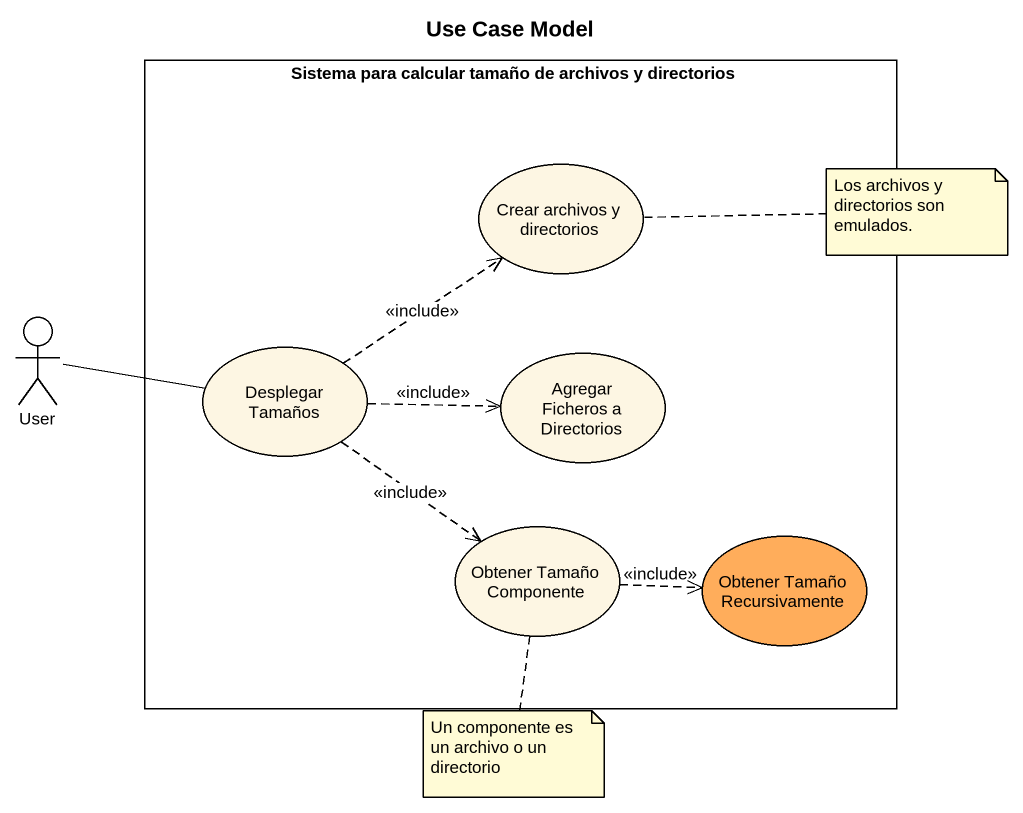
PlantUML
@startuml
title Use Case Model
rectangle "Sistema para calcular tamaño de archivos y directorios" as Sistema_para_calcular {
  usecase "Crear archivos y directorios" as Crear_archivos_y_directorios
  usecase "Desplegar Tamaños" as Desplegar_Tamaños
  usecase "Agregar Ficheros a Directorios" as Agregar_Ficheros_a
  usecase "Obtener Tamaño Componente" as Obtener_Tamaño_Componente
  usecase "Obtener Tamaño Recursivamente" as Obtener_Tamaño #FFAD5B
}
actor User
User -right- Desplegar_Tamaños
Desplegar_Tamaños .up.> Crear_archivos_y_directorios : <<include>>
Desplegar_Tamaños .right.> Agregar_Ficheros_a : <<include>>
Desplegar_Tamaños ..> Obtener_Tamaño_Componente : <<include>>
Obtener_Tamaño_Componente .right.> Obtener_Tamaño : <<include>>
note right of Crear_archivos_y_directorios : Los archivos y directorios son emulados.
note bottom of Obtener_Tamaño_Componente : Un componente es un archivo o un directorio
@enduml
